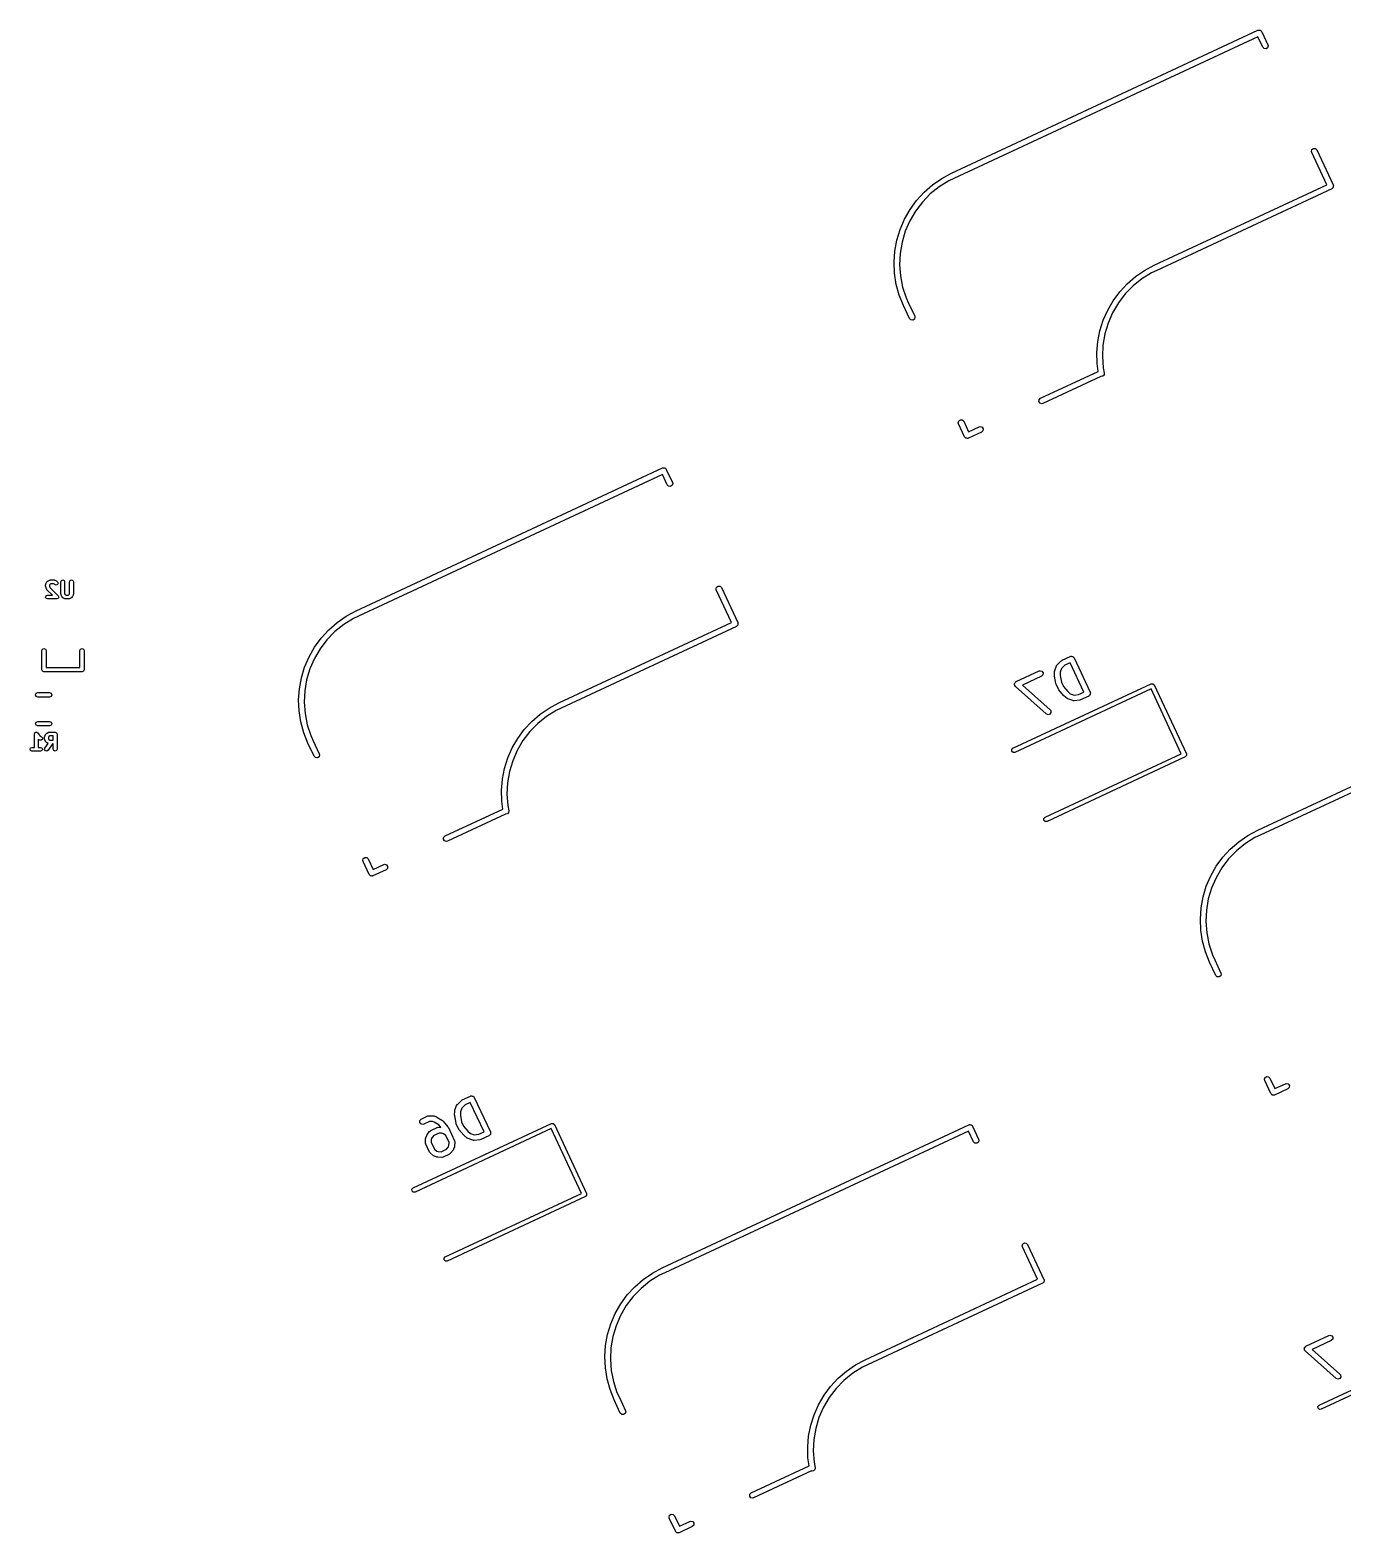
# Model space of a CAD drawing. Extents: x 22 to 260, y -160 to -44.
# Drawn here: x 152.3 to 186.81, y -103.19 to -63.68 of the extents above; entities that cross this region are included whole.
import ezdxf

# ---------------------------------------------------------------- set-up
doc = ezdxf.new("R2010")
doc.units = 0
doc.layers.add('BLACK', color=7, linetype='CONTINUOUS')

msp = doc.modelspace()

# ---------------------------------------------------------------- linework, layer by layer
at = {"layer": 'BLACK', "linetype": 'CONTINUOUS'}
for p, q in [((176.522, -67.4449), (184.579, -63.6879)), ((184.575, -63.8555), (176.586, -67.5809)), ((184.704, -64.1328), (184.575, -63.8555)), ((184.579, -63.6879), (184.589, -63.6853)), ((184.589, -63.6853), (184.592, -63.6834)), ((184.592, -63.6834), (184.595, -63.6837)), ((184.595, -63.6837), (184.605, -63.6811)), ((184.605, -63.6811), (184.623, -63.6862)), ((184.623, -63.6862), (184.643, -63.6879)), ((184.643, -63.6879), (184.648, -63.6926)), ((184.648, -63.6926), (184.654, -63.6944)), ((184.654, -63.6944), (184.665, -63.7104)), ((184.665, -63.7104), (184.679, -63.7241)), ((184.679, -63.7241), (184.84, -64.0694)), ((184.74, -64.1691), (184.704, -64.1328)), ((184.792, -64.1736), (184.74, -64.1691)), ((184.834, -64.1442), (184.792, -64.1736)), ((184.847, -64.0946), (184.834, -64.1442)), ((184.84, -64.0694), (184.847, -64.0946)), ((185.986, -66.8701), (185.999, -66.8205)), ((185.992, -66.8953), (185.986, -66.8701)), ((186.39, -67.7481), (185.992, -66.8953)), ((185.999, -66.8205), (186.041, -66.7911)), ((186.041, -66.7911), (186.092, -66.7956)), ((186.092, -66.7956), (186.128, -66.8319)), ((186.128, -66.8319), (186.558, -67.7527)), ((176.264, -67.5836), (176.522, -67.4449)), ((176.522, -67.4449), (176.522, -67.4449)), ((175.603, -68.1591), (175.802, -67.9429)), ((175.802, -67.9429), (176.023, -67.7503)), ((176.197, -67.8016), (175.965, -67.9886)), ((176.023, -67.7503), (176.264, -67.5836)), ((176.451, -67.6439), (176.197, -67.8016)), ((176.586, -67.5809), (176.451, -67.6439)), ((176.586, -67.5809), (176.586, -67.5809)), ((181.854, -69.8633), (186.39, -67.7481)), ((186.521, -67.8523), (181.917, -69.9992)), ((186.535, -67.8386), (186.521, -67.8523)), ((186.551, -67.8274), (186.535, -67.8386)), ((186.553, -67.8208), (186.551, -67.8274)), ((186.558, -67.8161), (186.553, -67.8208)), ((186.558, -67.7527), (186.56, -67.7622)), ((186.559, -67.7967), (186.558, -67.8161)), ((186.564, -67.7778), (186.559, -67.7967)), ((186.56, -67.7622), (186.562, -67.765)), ((186.562, -67.765), (186.562, -67.7683)), ((186.562, -67.7683), (186.564, -67.7778)), ((175.431, -68.3962), (175.603, -68.1591)), ((175.757, -68.2023), (175.576, -68.4395)), ((175.965, -67.9886), (175.757, -68.2023)), ((175.17, -68.9205), (175.286, -68.651)), ((175.286, -68.651), (175.431, -68.3962)), ((175.426, -68.6967), (175.307, -68.9703)), ((175.576, -68.4395), (175.426, -68.6967)), ((175.085, -69.2013), (175.17, -68.9205)), ((175.307, -68.9703), (175.222, -69.2562)), ((175.013, -69.7823), (175.033, -69.4898)), ((175.033, -69.4898), (175.085, -69.2013)), ((175.222, -69.2562), (175.172, -69.5502)), ((175.025, -70.0753), (175.013, -69.7823)), ((175.172, -69.5502), (175.158, -69.8481)), ((175.158, -69.8481), (175.18, -70.1455)), ((181.599, -69.9996), (181.854, -69.8633)), ((181.854, -69.8633), (181.854, -69.8633)), ((175.071, -70.365), (175.025, -70.0753)), ((175.18, -70.1455), (175.238, -70.4381)), ((181.143, -70.3519), (181.361, -70.1632)), ((181.53, -70.2193), (181.298, -70.4058)), ((181.361, -70.1632), (181.599, -69.9996)), ((181.782, -70.0621), (181.53, -70.2193)), ((181.917, -69.9993), (181.782, -70.0621)), ((181.917, -69.9992), (181.917, -69.9992)), ((181.917, -69.9992), (181.917, -69.9993)), ((175.149, -70.6478), (175.071, -70.365)), ((175.257, -70.9201), (175.149, -70.6478)), ((175.238, -70.4381), (175.33, -70.7215)), ((180.775, -70.7958), (180.946, -70.5637)), ((181.09, -70.6187), (180.91, -70.8551)), ((180.946, -70.5637), (181.143, -70.3519)), ((181.298, -70.4058), (181.09, -70.6187)), ((175.418, -71.2654), (175.257, -70.9201)), ((175.257, -70.9201), (175.257, -70.9201)), ((175.257, -70.9201), (175.257, -70.9201)), ((175.257, -70.9201), (175.257, -70.9201)), ((175.257, -70.9201), (175.257, -70.9201)), ((175.33, -70.7215), (175.393, -70.8567)), ((175.393, -70.8567), (175.393, -70.8567)), ((175.393, -70.8567), (175.554, -71.202)), ((180.513, -71.3095), (180.629, -71.0454)), ((180.629, -71.0454), (180.775, -70.7958)), ((180.91, -70.8551), (180.759, -71.1115)), ((175.455, -71.3017), (175.418, -71.2654)), ((175.506, -71.3061), (175.455, -71.3017)), ((175.548, -71.2767), (175.506, -71.3061)), ((175.561, -71.2271), (175.548, -71.2767)), ((175.554, -71.202), (175.561, -71.2271)), ((180.426, -71.5848), (180.513, -71.3095)), ((180.64, -71.3841), (180.555, -71.6691)), ((180.759, -71.1115), (180.64, -71.3841)), ((180.345, -72.1559), (180.37, -71.8681)), ((180.37, -71.8681), (180.426, -71.5848)), ((180.555, -71.6691), (180.504, -71.9623)), ((180.353, -72.4445), (180.345, -72.1559)), ((180.504, -71.9623), (180.49, -72.2594)), ((180.49, -72.2594), (180.511, -72.5561)), ((178.861, -73.361), (180.381, -72.652)), ((180.381, -72.652), (180.353, -72.4445)), ((180.511, -72.5561), (180.539, -72.7021)), ((180.447, -72.7866), (178.924, -73.497)), ((180.456, -72.7908), (180.447, -72.7866)), ((180.502, -72.782), (180.456, -72.7908)), ((180.533, -72.7481), (180.502, -72.782)), ((180.539, -72.7021), (180.533, -72.7481)), ((178.82, -73.4484), (178.824, -73.3973)), ((178.849, -73.4904), (178.82, -73.4484)), ((178.824, -73.3973), (178.861, -73.361)), ((178.899, -73.5037), (178.849, -73.4904)), ((178.924, -73.497), (178.899, -73.5037)), ((176.7, -74.0026), (176.713, -73.9531)), ((176.707, -74.0278), (176.7, -74.0026)), ((176.868, -74.3731), (176.707, -74.0278)), ((176.713, -73.9531), (176.755, -73.9237)), ((176.755, -73.9237), (176.806, -73.9281)), ((176.806, -73.9281), (176.843, -73.9644)), ((176.843, -73.9644), (176.972, -74.2417)), ((177.313, -74.2484), (176.967, -74.4094)), ((176.972, -74.2417), (177.249, -74.1124)), ((177.249, -74.1124), (177.274, -74.1057)), ((177.274, -74.1057), (177.324, -74.119)), ((177.349, -74.2121), (177.313, -74.2484)), ((177.324, -74.119), (177.353, -74.161)), ((177.353, -74.161), (177.349, -74.2121)), ((176.881, -74.3869), (176.868, -74.3731)), ((176.893, -74.4028), (176.881, -74.3869)), ((176.899, -74.4046), (176.893, -74.4028)), ((176.904, -74.4094), (176.899, -74.4046)), ((176.923, -74.4111), (176.904, -74.4094)), ((176.942, -74.4161), (176.923, -74.4111)), ((176.952, -74.4136), (176.942, -74.4161)), ((176.955, -74.4139), (176.952, -74.4136)), ((176.958, -74.4119), (176.955, -74.4139)), ((176.967, -74.4094), (176.958, -74.4119)), ((160.867, -78.9488), (168.924, -75.1918)), ((168.92, -75.3594), (160.931, -79.0848)), ((169.049, -75.6367), (168.92, -75.3594)), ((168.924, -75.1918), (168.934, -75.1892)), ((168.934, -75.1892), (168.937, -75.1873)), ((168.937, -75.1873), (168.94, -75.1876)), ((168.94, -75.1876), (168.95, -75.185)), ((168.95, -75.185), (168.968, -75.1901)), ((168.968, -75.1901), (168.988, -75.1918)), ((168.988, -75.1918), (168.993, -75.1966)), ((168.993, -75.1966), (168.999, -75.1983)), ((168.999, -75.1983), (169.01, -75.2143)), ((169.01, -75.2143), (169.024, -75.228)), ((169.024, -75.228), (169.185, -75.5733)), ((169.085, -75.673), (169.049, -75.6367)), ((169.137, -75.6775), (169.085, -75.673)), ((169.179, -75.6481), (169.137, -75.6775)), ((169.192, -75.5985), (169.179, -75.6481)), ((169.185, -75.5733), (169.192, -75.5985)), ((152.711, -78.2389), (152.731, -78.2008)), ((152.731, -78.2008), (152.737, -78.1954)), ((152.737, -78.1954), (152.74, -78.1878)), ((152.74, -78.1878), (152.759, -78.1687)), ((152.759, -78.1687), (152.767, -78.1656)), ((152.767, -78.1656), (152.772, -78.1594)), ((152.772, -78.1594), (152.81, -78.1403)), ((152.81, -78.1403), (152.822, -78.1395)), ((152.822, -78.1395), (152.832, -78.135)), ((152.832, -78.135), (152.928, -78.135)), ((152.928, -78.135), (152.938, -78.1395)), ((152.938, -78.1395), (152.95, -78.1403)), ((152.95, -78.1403), (152.988, -78.1594)), ((152.988, -78.1594), (152.993, -78.1656)), ((152.993, -78.1656), (153.001, -78.1687)), ((153.001, -78.1687), (153.02, -78.1878)), ((153.02, -78.1878), (153.035, -78.2231)), ((153.106, -78.185), (153.121, -78.1497)), ((153.106, -78.5089), (153.106, -78.185)), ((153.121, -78.1497), (153.156, -78.135)), ((153.156, -78.135), (153.192, -78.1497)), ((153.192, -78.1497), (153.206, -78.185)), ((153.206, -78.185), (153.206, -78.4971)), ((153.335, -78.185), (153.349, -78.1497)), ((153.335, -78.4971), (153.335, -78.185)), ((153.349, -78.1497), (153.385, -78.135)), ((153.385, -78.135), (153.42, -78.1497)), ((153.42, -78.1497), (153.435, -78.185)), ((153.435, -78.185), (153.435, -78.5089)), ((152.706, -78.2612), (152.711, -78.2505)), ((152.706, -78.2993), (152.706, -78.2612)), ((152.709, -78.3069), (152.706, -78.2993)), ((152.706, -78.585), (152.721, -78.5497)), ((152.721, -78.6204), (152.706, -78.585)), ((152.709, -78.3151), (152.709, -78.3069)), ((152.728, -78.3723), (152.709, -78.3151)), ((152.711, -78.2505), (152.711, -78.2389)), ((152.721, -78.5497), (152.756, -78.535)), ((152.735, -78.3811), (152.728, -78.3723)), ((152.74, -78.3918), (152.735, -78.3811)), ((152.883, -78.535), (152.74, -78.3918)), ((152.756, -78.535), (152.883, -78.535)), ((152.816, -78.2528), (152.806, -78.273)), ((152.806, -78.273), (152.806, -78.2912)), ((152.806, -78.2912), (152.819, -78.3295)), ((152.824, -78.2452), (152.816, -78.2528)), ((152.819, -78.3295), (153.039, -78.5497)), ((152.844, -78.235), (152.824, -78.2452)), ((152.916, -78.235), (152.844, -78.235)), ((152.936, -78.2452), (152.916, -78.235)), ((152.949, -78.2585), (152.936, -78.2452)), ((152.985, -78.2731), (152.949, -78.2585)), ((153.02, -78.2585), (152.985, -78.2731)), ((153.035, -78.2231), (153.02, -78.2585)), ((153.039, -78.5497), (153.054, -78.585)), ((153.054, -78.585), (153.039, -78.6204)), ((153.111, -78.5196), (153.106, -78.5089)), ((153.111, -78.5312), (153.111, -78.5196)), ((153.131, -78.5693), (153.111, -78.5312)), ((153.137, -78.5747), (153.131, -78.5693)), ((153.14, -78.5823), (153.137, -78.5747)), ((153.159, -78.6014), (153.14, -78.5823)), ((153.167, -78.6045), (153.159, -78.6014)), ((153.172, -78.6107), (153.167, -78.6045)), ((153.21, -78.6298), (153.172, -78.6107)), ((153.206, -78.4971), (153.216, -78.5173)), ((153.216, -78.5173), (153.224, -78.5249)), ((153.224, -78.5249), (153.244, -78.535)), ((153.244, -78.535), (153.297, -78.535)), ((153.297, -78.535), (153.317, -78.5249)), ((153.317, -78.5249), (153.325, -78.5173)), ((153.325, -78.5173), (153.335, -78.4971)), ((153.369, -78.6107), (153.331, -78.6298)), ((153.374, -78.6045), (153.369, -78.6107)), ((153.382, -78.6014), (153.374, -78.6045)), ((153.401, -78.5823), (153.382, -78.6014)), ((153.404, -78.5747), (153.401, -78.5823)), ((153.41, -78.5693), (153.404, -78.5747)), ((153.429, -78.5312), (153.41, -78.5693)), ((153.43, -78.5196), (153.429, -78.5312)), ((153.435, -78.5089), (153.43, -78.5196)), ((170.331, -78.374), (170.344, -78.3245)), ((170.337, -78.3992), (170.331, -78.374)), ((170.735, -79.252), (170.337, -78.3992)), ((170.344, -78.3245), (170.386, -78.295)), ((170.386, -78.295), (170.437, -78.2995)), ((170.437, -78.2995), (170.473, -78.3358)), ((170.473, -78.3358), (170.903, -79.2566)), ((152.756, -78.635), (152.721, -78.6204)), ((153.004, -78.635), (152.756, -78.635)), ((153.039, -78.6204), (153.004, -78.635)), ((153.222, -78.6306), (153.21, -78.6298)), ((153.232, -78.635), (153.222, -78.6306)), ((153.309, -78.635), (153.232, -78.635)), ((153.319, -78.6306), (153.309, -78.635)), ((153.331, -78.6298), (153.319, -78.6306)), ((160.609, -79.0874), (160.867, -78.9488)), ((160.867, -78.9488), (160.867, -78.9488)), ((160.867, -78.9488), (160.867, -78.9488)), ((160.867, -78.9488), (160.867, -78.9488)), ((160.147, -79.4468), (160.368, -79.2541)), ((160.542, -79.3054), (160.31, -79.4925)), ((160.368, -79.2541), (160.609, -79.0874)), ((160.796, -79.1477), (160.542, -79.3054)), ((160.93, -79.0849), (160.796, -79.1477)), ((160.931, -79.0848), (160.93, -79.0849)), ((166.199, -81.3672), (170.735, -79.252)), ((170.866, -79.3563), (166.262, -81.5032)), ((170.88, -79.3425), (170.866, -79.3563)), ((170.896, -79.3313), (170.88, -79.3425)), ((170.898, -79.3248), (170.896, -79.3313)), ((170.903, -79.32), (170.898, -79.3248)), ((170.903, -79.2566), (170.905, -79.2661)), ((170.904, -79.3006), (170.903, -79.32)), ((170.909, -79.2817), (170.904, -79.3006)), ((170.905, -79.2661), (170.907, -79.2689)), ((170.907, -79.2689), (170.907, -79.2722)), ((170.907, -79.2722), (170.909, -79.2817)), ((159.776, -79.9), (159.948, -79.663)), ((160.102, -79.7062), (159.921, -79.9434)), ((159.948, -79.663), (160.147, -79.4468)), ((160.31, -79.4925), (160.102, -79.7062)), ((152.602, -79.994), (152.62, -79.9516)), ((152.602, -80.494), (152.602, -79.994)), ((152.62, -79.9516), (152.662, -79.934)), ((152.662, -79.934), (152.704, -79.9516)), ((152.704, -79.9516), (152.722, -79.994)), ((152.722, -79.994), (152.722, -80.434)), ((153.602, -79.994), (153.62, -79.9516)), ((153.602, -80.434), (153.602, -79.994)), ((153.62, -79.9516), (153.662, -79.934)), ((153.662, -79.934), (153.704, -79.9516)), ((153.704, -79.9516), (153.722, -79.994)), ((153.722, -79.994), (153.722, -80.494)), ((159.515, -80.4244), (159.631, -80.1549)), ((159.631, -80.1549), (159.776, -79.9)), ((159.921, -79.9434), (159.771, -80.2006)), ((179.429, -80.2453), (179.645, -80.1447)), ((179.645, -80.1447), (179.655, -80.1421)), ((179.655, -80.1421), (179.657, -80.1402)), ((179.657, -80.1402), (179.661, -80.1405)), ((179.661, -80.1405), (179.67, -80.1379)), ((179.67, -80.1379), (179.689, -80.143)), ((179.689, -80.143), (179.709, -80.1447)), ((179.709, -80.1447), (179.713, -80.1494)), ((179.713, -80.1494), (179.72, -80.1512)), ((179.72, -80.1512), (179.731, -80.1672)), ((179.731, -80.1672), (179.745, -80.1809)), ((179.745, -80.1809), (180.167, -81.0872)), ((152.62, -80.5364), (152.602, -80.494)), ((152.662, -80.554), (152.62, -80.5364)), ((153.662, -80.554), (152.662, -80.554)), ((152.722, -80.434), (153.602, -80.434)), ((153.704, -80.5364), (153.662, -80.554)), ((153.722, -80.494), (153.704, -80.5364)), ((159.43, -80.7052), (159.515, -80.4244)), ((159.652, -80.4742), (159.567, -80.7601)), ((159.771, -80.2006), (159.652, -80.4742)), ((178.221, -80.8088), (178.825, -80.527)), ((178.825, -80.527), (178.85, -80.5203)), ((178.85, -80.5203), (178.9, -80.5336)), ((178.9, -80.5336), (178.929, -80.5756)), ((178.929, -80.5756), (178.925, -80.6267)), ((179.228, -80.6477), (179.231, -80.5413)), ((179.231, -80.5413), (179.235, -80.5193)), ((179.235, -80.5177), (179.281, -80.3911)), ((179.235, -80.5193), (179.235, -80.5177)), ((179.281, -80.3911), (179.294, -80.3686)), ((179.294, -80.3686), (179.298, -80.3663)), ((179.298, -80.3663), (179.3, -80.3623)), ((179.3, -80.3623), (179.409, -80.2588)), ((179.38, -80.5576), (179.378, -80.6436)), ((179.416, -80.4591), (179.38, -80.5576)), ((179.409, -80.2588), (179.428, -80.2464)), ((179.504, -80.3761), (179.416, -80.4591)), ((179.428, -80.2464), (179.429, -80.2453)), ((179.641, -80.3123), (179.504, -80.3761)), ((180, -81.0827), (179.641, -80.3123)), ((159.378, -80.9937), (159.43, -80.7052)), ((159.567, -80.7601), (159.517, -81.0541)), ((178.137, -82.5608), (181.771, -80.8661)), ((178.179, -80.8614), (178.184, -80.8539)), ((178.182, -80.8787), (178.179, -80.8614)), ((178.18, -80.8962), (178.182, -80.8787)), ((178.185, -80.9034), (178.18, -80.8962)), ((178.184, -80.8539), (178.185, -80.845)), ((178.185, -80.845), (178.197, -80.8327)), ((178.187, -80.9122), (178.185, -80.9034)), ((178.203, -80.9327), (178.187, -80.9122)), ((178.197, -80.8327), (178.206, -80.8178)), ((179.014, -81.6578), (178.203, -80.9327)), ((178.206, -80.8178), (178.215, -80.815)), ((178.215, -80.815), (178.221, -80.8088)), ((178.889, -80.663), (178.387, -80.8966)), ((178.387, -80.8966), (179.114, -81.546)), ((178.925, -80.6267), (178.889, -80.663)), ((179.229, -80.6511), (179.228, -80.6477)), ((179.229, -80.6641), (179.229, -80.6511)), ((179.266, -80.8568), (179.229, -80.6641)), ((179.268, -80.8598), (179.266, -80.8568)), ((179.272, -80.8742), (179.268, -80.8598)), ((179.332, -81.0037), (179.272, -80.8742)), ((179.378, -80.6436), (179.412, -80.8192)), ((179.412, -80.8192), (179.464, -80.932)), ((179.464, -80.932), (179.577, -81.0709)), ((181.771, -80.8661), (181.817, -80.8641)), ((181.817, -80.8641), (181.851, -80.8952)), ((181.851, -80.8952), (181.851, -80.8952)), ((181.851, -80.8952), (182.696, -82.7078)), ((184.573, -84.7101), (192.63, -80.953)), ((152.442, -81.154), (152.46, -81.1116)), ((152.46, -81.1964), (152.442, -81.154)), ((152.46, -81.1116), (152.502, -81.094)), ((152.502, -81.214), (152.46, -81.1964)), ((152.502, -81.094), (152.81, -81.094)), ((152.81, -81.214), (152.502, -81.214)), ((152.81, -81.094), (152.852, -81.1116)), ((152.852, -81.1964), (152.81, -81.214)), ((152.852, -81.1116), (152.87, -81.154)), ((152.87, -81.154), (152.852, -81.1964)), ((159.358, -81.2862), (159.378, -80.9937)), ((159.37, -81.5792), (159.358, -81.2862)), ((159.517, -81.0541), (159.503, -81.352)), ((159.503, -81.352), (159.525, -81.6494)), ((165.944, -81.5035), (166.199, -81.3672)), ((166.199, -81.3672), (166.199, -81.3672)), ((181.767, -81.0003), (178.188, -82.6696)), ((179.335, -81.0062), (179.332, -81.0037)), ((179.342, -81.0193), (179.335, -81.0062)), ((179.466, -81.1718), (179.342, -81.0193)), ((179.469, -81.1736), (179.466, -81.1718)), ((179.477, -81.1833), (179.469, -81.1736)), ((179.561, -81.2495), (179.477, -81.1833)), ((179.562, -81.25), (179.561, -81.2495)), ((179.582, -81.2612), (179.562, -81.25)), ((179.577, -81.0709), (179.645, -81.1244)), ((179.708, -81.3073), (179.582, -81.2612)), ((179.645, -81.1244), (179.743, -81.1602)), ((179.713, -81.3073), (179.708, -81.3073)), ((179.717, -81.3097), (179.713, -81.3073)), ((179.743, -81.3113), (179.717, -81.3097)), ((179.743, -81.1602), (179.863, -81.1464)), ((179.892, -81.2941), (179.743, -81.3113)), ((179.863, -81.1464), (180, -81.0827)), ((179.894, -81.2933), (179.892, -81.2941)), ((179.915, -81.2875), (179.894, -81.2933)), ((180.131, -81.1869), (179.915, -81.2875)), ((180.145, -81.1731), (180.131, -81.1869)), ((180.161, -81.162), (180.145, -81.1731)), ((180.163, -81.1554), (180.161, -81.162)), ((180.167, -81.1506), (180.163, -81.1554)), ((180.167, -81.0872), (180.17, -81.0968)), ((180.169, -81.1312), (180.167, -81.1506)), ((180.174, -81.1124), (180.169, -81.1312)), ((180.17, -81.0968), (180.172, -81.0995)), ((180.172, -81.0995), (180.172, -81.1028)), ((180.172, -81.1028), (180.174, -81.1124)), ((182.562, -82.7041), (181.767, -81.0003)), ((192.626, -81.1207), (184.637, -84.846)), ((159.416, -81.8689), (159.37, -81.5792)), ((159.525, -81.6494), (159.583, -81.942)), ((165.488, -81.8558), (165.706, -81.6671)), ((165.875, -81.7232), (165.643, -81.9097)), ((165.706, -81.6671), (165.944, -81.5035)), ((166.127, -81.566), (165.875, -81.7232)), ((166.262, -81.5032), (166.127, -81.566)), ((166.262, -81.5032), (166.262, -81.5032)), ((166.262, -81.5032), (166.262, -81.5032)), ((179.061, -81.6769), (179.014, -81.6578)), ((179.11, -81.6609), (179.061, -81.6769)), ((179.137, -81.6173), (179.11, -81.6609)), ((179.114, -81.546), (179.13, -81.5665)), ((179.13, -81.5665), (179.137, -81.6173)), ((152.411, -82.1752), (152.419, -82.1631)), ((152.419, -82.1631), (152.425, -82.1497)), ((152.425, -82.1497), (152.429, -82.1477)), ((152.429, -82.1477), (152.432, -82.1434)), ((152.432, -82.1434), (152.447, -82.1406)), ((152.442, -81.914), (152.46, -81.8716)), ((152.46, -81.9564), (152.442, -81.914)), ((152.447, -82.1406), (152.46, -82.135)), ((152.46, -81.8716), (152.502, -81.854)), ((152.502, -81.974), (152.46, -81.9564)), ((152.46, -82.135), (152.465, -82.137)), ((152.465, -82.137), (152.47, -82.136)), ((152.47, -82.136), (152.482, -82.1441)), ((152.482, -82.1441), (152.495, -82.1497)), ((152.495, -82.1497), (152.497, -82.1544)), ((152.497, -82.1544), (152.502, -82.1573)), ((152.502, -81.854), (152.81, -81.854)), ((152.81, -81.974), (152.502, -81.974)), ((152.502, -82.1573), (152.537, -82.2103)), ((152.729, -82.1687), (152.737, -82.1656)), ((152.737, -82.1656), (152.742, -82.1594)), ((152.742, -82.1594), (152.78, -82.1403)), ((152.78, -82.1403), (152.792, -82.1395)), ((152.792, -82.1395), (152.803, -82.135)), ((152.803, -82.135), (152.955, -82.135)), ((152.81, -81.854), (152.852, -81.8716)), ((152.852, -81.9564), (152.81, -81.974)), ((152.852, -81.8716), (152.87, -81.914)), ((152.87, -81.914), (152.852, -81.9564)), ((152.955, -82.135), (152.991, -82.1497)), ((152.991, -82.1497), (153.005, -82.185)), ((159.494, -82.1517), (159.416, -81.8689)), ((159.602, -82.424), (159.494, -82.1517)), ((159.583, -81.942), (159.675, -82.2255)), ((165.12, -82.2997), (165.291, -82.0676)), ((165.435, -82.1226), (165.255, -82.359)), ((165.291, -82.0676), (165.488, -81.8558)), ((165.643, -81.9097), (165.435, -82.1226)), ((152.296, -82.585), (152.31, -82.5497)), ((152.31, -82.5497), (152.346, -82.535)), ((152.346, -82.535), (152.41, -82.535)), ((152.41, -82.185), (152.412, -82.1803)), ((152.41, -82.535), (152.41, -82.185)), ((152.412, -82.1803), (152.411, -82.1752)), ((152.514, -82.325), (152.51, -82.3206)), ((152.51, -82.3206), (152.51, -82.535)), ((152.51, -82.535), (152.574, -82.535)), ((152.552, -82.3441), (152.514, -82.325)), ((152.537, -82.2103), (152.566, -82.2392)), ((152.59, -82.3468), (152.552, -82.3441)), ((152.566, -82.2392), (152.597, -82.2546)), ((152.574, -82.535), (152.61, -82.5497)), ((152.619, -82.3217), (152.59, -82.3468)), ((152.597, -82.2546), (152.622, -82.2835)), ((152.61, -82.5497), (152.624, -82.585)), ((152.622, -82.2835), (152.619, -82.3217)), ((152.677, -82.2612), (152.681, -82.2505)), ((152.677, -82.3184), (152.677, -82.2612)), ((152.681, -82.3291), (152.677, -82.3184)), ((152.677, -82.5937), (152.686, -82.5564)), ((152.681, -82.2505), (152.682, -82.2389)), ((152.682, -82.3407), (152.681, -82.3291)), ((152.682, -82.2389), (152.701, -82.2008)), ((152.701, -82.3788), (152.682, -82.3407)), ((152.686, -82.5564), (152.771, -82.4345)), ((152.701, -82.2008), (152.707, -82.1954)), ((152.707, -82.3842), (152.701, -82.3788)), ((152.707, -82.1954), (152.71, -82.1878)), ((152.71, -82.3918), (152.707, -82.3842)), ((152.71, -82.1878), (152.729, -82.1687)), ((152.729, -82.4109), (152.71, -82.3918)), ((152.737, -82.414), (152.729, -82.4109)), ((152.742, -82.4202), (152.737, -82.414)), ((152.771, -82.4345), (152.742, -82.4202)), ((152.886, -82.4446), (152.768, -82.6137)), ((152.787, -82.2528), (152.777, -82.273)), ((152.777, -82.273), (152.777, -82.3066)), ((152.777, -82.3066), (152.787, -82.3269)), ((152.794, -82.2452), (152.787, -82.2528)), ((152.787, -82.3269), (152.794, -82.3344)), ((152.815, -82.235), (152.794, -82.2452)), ((152.794, -82.3344), (152.815, -82.3446)), ((152.905, -82.235), (152.815, -82.235)), ((152.815, -82.3446), (152.905, -82.3446)), ((152.905, -82.4446), (152.886, -82.4446)), ((152.905, -82.3446), (152.905, -82.235)), ((152.905, -82.585), (152.905, -82.4446)), ((153.005, -82.185), (153.005, -82.585)), ((159.763, -82.7693), (159.602, -82.424)), ((159.602, -82.424), (159.602, -82.424)), ((159.675, -82.2255), (159.738, -82.3606)), ((159.738, -82.3606), (159.738, -82.3606)), ((159.738, -82.3606), (159.899, -82.7059)), ((164.858, -82.8134), (164.974, -82.5493)), ((164.974, -82.5493), (165.12, -82.2997)), ((165.255, -82.359), (165.104, -82.6154)), ((178.106, -82.5947), (178.137, -82.5608)), ((152.31, -82.6204), (152.296, -82.585)), ((152.346, -82.635), (152.31, -82.6204)), ((152.46, -82.635), (152.346, -82.635)), ((152.574, -82.635), (152.46, -82.635)), ((152.61, -82.6204), (152.574, -82.635)), ((152.624, -82.585), (152.61, -82.6204)), ((152.698, -82.626), (152.677, -82.5937)), ((152.735, -82.6343), (152.698, -82.626)), ((152.768, -82.6137), (152.735, -82.6343)), ((152.92, -82.6204), (152.905, -82.585)), ((152.955, -82.635), (152.92, -82.6204)), ((152.991, -82.6204), (152.955, -82.635)), ((153.005, -82.585), (152.991, -82.6204)), ((159.8, -82.8056), (159.763, -82.7693)), ((159.851, -82.81), (159.8, -82.8056)), ((159.893, -82.7806), (159.851, -82.81)), ((159.906, -82.7311), (159.893, -82.7806)), ((159.899, -82.7059), (159.906, -82.7311)), ((164.771, -83.0888), (164.858, -82.8134)), ((164.985, -82.888), (164.9, -83.173)), ((165.104, -82.6154), (164.985, -82.888)), ((178.108, -82.6406), (178.106, -82.5947)), ((178.142, -82.6716), (178.108, -82.6406)), ((178.188, -82.6696), (178.142, -82.6716)), ((178.982, -84.3735), (182.562, -82.7041)), ((182.667, -82.7875), (179.033, -84.4822)), ((182.698, -82.7537), (182.667, -82.7875)), ((182.667, -82.7875), (182.667, -82.7875)), ((182.696, -82.7078), (182.698, -82.7537)), ((164.715, -83.372), (164.771, -83.0888)), ((164.9, -83.173), (164.849, -83.4662)), ((164.69, -83.6598), (164.715, -83.372)), ((164.698, -83.9484), (164.69, -83.6598)), ((164.849, -83.4662), (164.835, -83.7633)), ((164.726, -84.156), (164.698, -83.9484)), ((164.835, -83.7633), (164.856, -84.06)), ((164.856, -84.06), (164.884, -84.206)), ((163.206, -84.8649), (164.726, -84.156)), ((164.792, -84.2906), (163.269, -85.0009)), ((164.801, -84.2947), (164.792, -84.2906)), ((164.847, -84.2859), (164.801, -84.2947)), ((164.878, -84.252), (164.847, -84.2859)), ((164.884, -84.206), (164.878, -84.252)), ((164.884, -84.206), (164.884, -84.206)), ((178.951, -84.4073), (178.982, -84.3735)), ((178.953, -84.4532), (178.951, -84.4073)), ((178.987, -84.4842), (178.953, -84.4532)), ((179.033, -84.4822), (178.987, -84.4842)), ((163.165, -84.9523), (163.169, -84.9012)), ((163.169, -84.9012), (163.206, -84.8649)), ((184.074, -85.0155), (184.315, -84.8488)), ((184.501, -84.9091), (184.248, -85.0668)), ((184.315, -84.8488), (184.573, -84.7102)), ((184.637, -84.8461), (184.501, -84.9091)), ((184.573, -84.7102), (184.573, -84.7101)), ((184.637, -84.846), (184.637, -84.846)), ((184.637, -84.846), (184.637, -84.8461)), ((163.194, -84.9943), (163.165, -84.9523)), ((163.244, -85.0076), (163.194, -84.9943)), ((163.269, -85.0009), (163.244, -85.0076)), ((183.654, -85.4243), (183.852, -85.2081)), ((184.016, -85.2538), (183.808, -85.4675)), ((183.852, -85.2081), (184.074, -85.0155)), ((184.248, -85.0668), (184.016, -85.2538)), ((161.045, -85.5066), (161.058, -85.457)), ((161.052, -85.5317), (161.045, -85.5066)), ((161.213, -85.877), (161.052, -85.5317)), ((161.058, -85.457), (161.1, -85.4276)), ((161.1, -85.4276), (161.151, -85.432)), ((161.151, -85.432), (161.188, -85.4683)), ((161.188, -85.4683), (161.317, -85.7457)), ((161.317, -85.7457), (161.594, -85.6163)), ((161.594, -85.6163), (161.619, -85.6096)), ((161.619, -85.6096), (161.669, -85.6229)), ((161.694, -85.716), (161.658, -85.7523)), ((161.669, -85.6229), (161.698, -85.6649)), ((161.698, -85.6649), (161.694, -85.716)), ((183.337, -85.9162), (183.482, -85.6613)), ((183.627, -85.7047), (183.476, -85.9619)), ((183.482, -85.6613), (183.654, -85.4243)), ((183.808, -85.4675), (183.627, -85.7047)), ((161.226, -85.8908), (161.213, -85.877)), ((161.238, -85.9068), (161.226, -85.8908)), ((161.244, -85.9085), (161.238, -85.9068)), ((161.249, -85.9133), (161.244, -85.9085)), ((161.268, -85.915), (161.249, -85.9133)), ((161.287, -85.92), (161.268, -85.915)), ((161.297, -85.9175), (161.287, -85.92)), ((161.3, -85.9178), (161.297, -85.9175)), ((161.303, -85.9159), (161.3, -85.9178)), ((161.312, -85.9133), (161.303, -85.9159)), ((161.658, -85.7523), (161.312, -85.9133)), ((183.221, -86.1857), (183.337, -85.9162)), ((183.476, -85.9619), (183.358, -86.2355)), ((183.084, -86.7549), (183.136, -86.4665)), ((183.136, -86.4665), (183.221, -86.1857)), ((183.358, -86.2355), (183.273, -86.5213)), ((183.064, -87.0475), (183.084, -86.7549)), ((183.223, -86.8154), (183.209, -87.1132)), ((183.273, -86.5213), (183.223, -86.8154)), ((183.076, -87.3405), (183.064, -87.0475)), ((183.209, -87.1132), (183.231, -87.4106)), ((183.122, -87.6302), (183.076, -87.3405)), ((183.199, -87.9129), (183.122, -87.6302)), ((183.231, -87.4106), (183.289, -87.7032)), ((183.308, -88.1852), (183.199, -87.9129)), ((183.289, -87.7032), (183.381, -87.9867)), ((183.381, -87.9867), (183.444, -88.1218)), ((183.469, -88.5305), (183.308, -88.1852)), ((183.308, -88.1852), (183.308, -88.1852)), ((183.444, -88.1218), (183.444, -88.1218)), ((183.444, -88.1218), (183.605, -88.4671)), ((183.605, -88.4671), (183.612, -88.4923)), ((183.506, -88.5668), (183.469, -88.5305)), ((183.557, -88.5713), (183.506, -88.5668)), ((183.599, -88.5419), (183.557, -88.5713)), ((183.612, -88.4923), (183.599, -88.5419)), ((184.751, -91.2678), (184.764, -91.2183)), ((184.764, -91.2183), (184.806, -91.1888)), ((184.806, -91.1888), (184.857, -91.1933)), ((184.857, -91.1933), (184.893, -91.2296)), ((184.893, -91.2296), (185.023, -91.5069)), ((184.757, -91.293), (184.751, -91.2678)), ((184.919, -91.6383), (184.757, -91.293)), ((184.932, -91.652), (184.919, -91.6383)), ((185.363, -91.5135), (185.018, -91.6745)), ((185.023, -91.5069), (185.3, -91.3776)), ((185.3, -91.3776), (185.325, -91.3708)), ((185.325, -91.3708), (185.375, -91.3841)), ((185.4, -91.4773), (185.363, -91.5135)), ((185.375, -91.3841), (185.404, -91.4261)), ((185.404, -91.4261), (185.4, -91.4773)), ((163.466, -92.0749), (163.512, -91.9483)), ((163.512, -91.9483), (163.525, -91.9257)), ((163.525, -91.9257), (163.529, -91.9235)), ((163.529, -91.9235), (163.531, -91.9195)), ((163.531, -91.9195), (163.64, -91.816)), ((163.647, -92.0162), (163.611, -92.1147)), ((163.64, -91.816), (163.659, -91.8036)), ((163.735, -91.9332), (163.647, -92.0162)), ((163.659, -91.8036), (163.66, -91.8024)), ((163.66, -91.8024), (163.876, -91.7018)), ((163.871, -91.8695), (163.735, -91.9332)), ((164.231, -92.6398), (163.871, -91.8695)), ((163.876, -91.7018), (163.885, -91.6993)), ((163.885, -91.6993), (163.888, -91.6973)), ((163.888, -91.6973), (163.892, -91.6976)), ((163.892, -91.6976), (163.901, -91.6951)), ((163.901, -91.6951), (163.92, -91.7001)), ((163.92, -91.7001), (163.939, -91.7018)), ((163.939, -91.7018), (163.944, -91.7066)), ((163.944, -91.7066), (163.951, -91.7084)), ((163.951, -91.7084), (163.962, -91.7243)), ((163.962, -91.7243), (163.976, -91.7381)), ((163.976, -91.7381), (164.398, -92.6444)), ((184.943, -91.668), (184.932, -91.652)), ((184.95, -91.6698), (184.943, -91.668)), ((184.955, -91.6745), (184.95, -91.6698)), ((184.974, -91.6762), (184.955, -91.6745)), ((184.993, -91.6813), (184.974, -91.6762)), ((185.003, -91.6787), (184.993, -91.6813)), ((185.006, -91.679), (185.003, -91.6787)), ((185.009, -91.6771), (185.006, -91.679)), ((185.018, -91.6745), (185.009, -91.6771)), ((162.368, -94.118), (166.002, -92.4233)), ((162.54, -92.3929), (162.545, -92.3418)), ((162.57, -92.435), (162.54, -92.3929)), ((162.545, -92.3418), (162.581, -92.3056)), ((162.619, -92.4482), (162.57, -92.435)), ((162.581, -92.3056), (162.754, -92.2251)), ((162.801, -92.3685), (162.645, -92.4415)), ((162.754, -92.2251), (162.779, -92.2183)), ((162.779, -92.2183), (162.783, -92.2195)), ((162.783, -92.2195), (162.788, -92.2181)), ((162.788, -92.2181), (162.894, -92.221)), ((162.878, -92.3706), (162.801, -92.3685)), ((162.923, -92.3869), (162.878, -92.3706)), ((162.894, -92.221), (162.916, -92.2255)), ((162.916, -92.2255), (162.918, -92.2255)), ((162.918, -92.2255), (162.981, -92.2485)), ((163.052, -92.4655), (162.923, -92.3869)), ((162.981, -92.2485), (162.991, -92.2542)), ((162.991, -92.2542), (162.994, -92.2549)), ((162.994, -92.2549), (163.141, -92.3441)), ((163.141, -92.3441), (163.16, -92.3607)), ((163.16, -92.3607), (163.16, -92.361)), ((163.16, -92.361), (163.284, -92.5135)), ((163.459, -92.2049), (163.461, -92.0985)), ((163.46, -92.2083), (163.459, -92.2049)), ((163.46, -92.2212), (163.46, -92.2083)), ((163.497, -92.414), (163.46, -92.2212)), ((163.461, -92.0985), (163.466, -92.0765)), ((163.466, -92.0765), (163.466, -92.0749)), ((163.499, -92.4169), (163.497, -92.414)), ((163.503, -92.4314), (163.499, -92.4169)), ((163.563, -92.5609), (163.503, -92.4314)), ((163.611, -92.1147), (163.609, -92.2008)), ((163.609, -92.2008), (163.643, -92.3764)), ((163.643, -92.3764), (163.695, -92.4891)), ((166.002, -92.4233), (166.048, -92.4213)), ((166.048, -92.4213), (166.082, -92.4523)), ((165.998, -92.5574), (162.418, -94.2268)), ((162.645, -92.4415), (162.619, -92.4482)), ((162.693, -92.9296), (162.696, -92.8232)), ((162.696, -92.8232), (162.701, -92.8012)), ((162.701, -92.7996), (162.724, -92.7363)), ((162.701, -92.8012), (162.701, -92.7996)), ((162.724, -92.7363), (162.735, -92.7169)), ((162.735, -92.7153), (162.801, -92.6319)), ((162.735, -92.7169), (162.735, -92.7153)), ((162.801, -92.6319), (162.821, -92.6146)), ((162.821, -92.6146), (162.825, -92.6137)), ((162.825, -92.6137), (162.829, -92.6106)), ((162.829, -92.6106), (163.001, -92.5301)), ((162.86, -92.799), (162.846, -92.8394)), ((162.908, -92.739), (162.86, -92.799)), ((163.048, -92.6735), (162.908, -92.739)), ((163.001, -92.5301), (163.026, -92.5233)), ((163.026, -92.5233), (163.031, -92.5245)), ((163.031, -92.5245), (163.035, -92.5231)), ((163.035, -92.5231), (163.1, -92.5248)), ((163.125, -92.6756), (163.048, -92.6735)), ((163.1, -92.5248), (163.052, -92.4655)), ((163.165, -92.6903), (163.125, -92.6756)), ((163.225, -92.7379), (163.165, -92.6903)), ((163.311, -92.9216), (163.225, -92.7379)), ((163.284, -92.5135), (163.291, -92.5266)), ((163.291, -92.5266), (163.294, -92.529)), ((163.294, -92.529), (163.455, -92.8743)), ((163.566, -92.5633), (163.563, -92.5609)), ((163.573, -92.5764), (163.566, -92.5633)), ((163.697, -92.7289), (163.573, -92.5764)), ((163.695, -92.4891), (163.808, -92.6281)), ((163.7, -92.7307), (163.697, -92.7289)), ((163.708, -92.7404), (163.7, -92.7307)), ((163.792, -92.8066), (163.708, -92.7404)), ((163.793, -92.8071), (163.792, -92.8066)), ((163.813, -92.8184), (163.793, -92.8071)), ((163.808, -92.6281), (163.875, -92.6816)), ((163.939, -92.8644), (163.813, -92.8184)), ((163.875, -92.6816), (163.974, -92.7174)), ((163.974, -92.7174), (164.094, -92.7036)), ((164.094, -92.7036), (164.231, -92.6398)), ((164.362, -92.7441), (164.146, -92.8447)), ((164.376, -92.7303), (164.362, -92.7441)), ((164.392, -92.7191), (164.376, -92.7303)), ((164.393, -92.7126), (164.392, -92.7191)), ((164.398, -92.7078), (164.393, -92.7126)), ((164.398, -92.6444), (164.401, -92.654)), ((164.4, -92.6884), (164.398, -92.7078)), ((164.405, -92.6696), (164.4, -92.6884)), ((164.401, -92.654), (164.403, -92.6567)), ((164.403, -92.6567), (164.402, -92.66)), ((164.402, -92.66), (164.405, -92.6696)), ((166.793, -94.2613), (165.998, -92.5574)), ((166.082, -92.4523), (166.082, -92.4523)), ((166.082, -92.4523), (166.927, -94.2649)), ((168.918, -96.214), (176.975, -92.4569)), ((176.971, -92.6246), (168.982, -96.35)), ((177.1, -92.9019), (176.971, -92.6246)), ((176.975, -92.4569), (176.985, -92.4544)), ((176.985, -92.4544), (176.988, -92.4525)), ((176.988, -92.4525), (176.991, -92.4527)), ((176.991, -92.4527), (177, -92.4502)), ((177, -92.4502), (177.019, -92.4552)), ((177.019, -92.4552), (177.039, -92.4569)), ((177.039, -92.4569), (177.043, -92.4617)), ((177.043, -92.4617), (177.05, -92.4635)), ((177.05, -92.4635), (177.061, -92.4794)), ((177.061, -92.4794), (177.075, -92.4932)), ((177.075, -92.4932), (177.236, -92.8385)), ((162.695, -92.9339), (162.693, -92.9296)), ((162.693, -92.9382), (162.695, -92.9339)), ((162.7, -92.9634), (162.693, -92.9382)), ((162.801, -93.1792), (162.7, -92.9634)), ((162.804, -93.1823), (162.801, -93.1792)), ((162.805, -93.1867), (162.804, -93.1823)), ((162.822, -93.2062), (162.805, -93.1867)), ((162.905, -93.2724), (162.822, -93.2062)), ((162.846, -92.8394), (162.844, -92.916)), ((162.844, -92.916), (162.929, -93.0997)), ((162.929, -93.0997), (162.989, -93.1473)), ((162.989, -93.1473), (163.03, -93.162)), ((163.03, -93.162), (163.106, -93.1641)), ((163.106, -93.1641), (163.247, -93.0986)), ((163.326, -93.2271), (163.154, -93.3076)), ((163.247, -93.0986), (163.294, -93.0386)), ((163.294, -93.0386), (163.309, -92.9982)), ((163.309, -92.9982), (163.311, -92.9216)), ((163.329, -93.2239), (163.326, -93.2271)), ((163.334, -93.223), (163.329, -93.2239)), ((163.353, -93.2057), (163.334, -93.223)), ((163.419, -93.1223), (163.353, -93.2057)), ((163.42, -93.1208), (163.419, -93.1223)), ((163.431, -93.1013), (163.42, -93.1208)), ((163.454, -93.0381), (163.431, -93.1013)), ((163.459, -93.0145), (163.454, -93.0364)), ((163.454, -93.0364), (163.454, -93.0381)), ((163.455, -92.8743), (163.461, -92.8994)), ((163.462, -92.908), (163.459, -93.0145)), ((163.461, -92.8994), (163.46, -92.9038)), ((163.46, -92.9038), (163.462, -92.908)), ((163.944, -92.8644), (163.939, -92.8644)), ((163.947, -92.8669), (163.944, -92.8644)), ((163.973, -92.8684), (163.947, -92.8669)), ((164.123, -92.8512), (163.973, -92.8684)), ((164.124, -92.8505), (164.123, -92.8512)), ((164.146, -92.8447), (164.124, -92.8505)), ((177.136, -92.9382), (177.1, -92.9019)), ((177.187, -92.9427), (177.136, -92.9382)), ((177.229, -92.9132), (177.187, -92.9427)), ((177.243, -92.8637), (177.229, -92.9132)), ((177.236, -92.8385), (177.243, -92.8637)), ((162.907, -93.2729), (162.905, -93.2724)), ((162.926, -93.2841), (162.907, -93.2729)), ((162.99, -93.3072), (162.926, -93.2841)), ((162.991, -93.3072), (162.99, -93.3072)), ((163.013, -93.3117), (162.991, -93.3072)), ((163.12, -93.3146), (163.013, -93.3117)), ((163.124, -93.3131), (163.12, -93.3146)), ((163.128, -93.3143), (163.124, -93.3131)), ((163.154, -93.3076), (163.128, -93.3143)), ((162.337, -94.1519), (162.368, -94.118)), ((162.339, -94.1977), (162.337, -94.1519)), ((162.372, -94.2288), (162.339, -94.1977)), ((162.418, -94.2268), (162.372, -94.2288)), ((163.213, -95.9306), (166.793, -94.2613)), ((166.898, -94.3447), (163.264, -96.0394)), ((166.929, -94.3108), (166.898, -94.3447)), ((166.898, -94.3447), (166.898, -94.3447)), ((166.927, -94.2649), (166.929, -94.3108)), ((178.381, -95.6392), (178.395, -95.5896)), ((178.395, -95.5896), (178.437, -95.5602)), ((178.437, -95.5602), (178.488, -95.5647)), ((178.488, -95.5647), (178.524, -95.6009)), ((163.182, -95.9645), (163.213, -95.9306)), ((163.184, -96.0104), (163.182, -95.9645)), ((178.388, -95.6643), (178.381, -95.6392)), ((178.786, -96.5172), (178.388, -95.6643)), ((178.524, -95.6009), (178.953, -96.5217)), ((163.218, -96.0414), (163.184, -96.0104)), ((163.264, -96.0394), (163.218, -96.0414)), ((168.419, -96.5194), (168.66, -96.3527)), ((168.66, -96.3527), (168.918, -96.214)), ((168.982, -96.35), (168.846, -96.413)), ((168.918, -96.214), (168.918, -96.214)), ((168.982, -96.35), (168.982, -96.35)), ((168.982, -96.35), (168.982, -96.35)), ((167.999, -96.9282), (168.197, -96.712)), ((168.361, -96.7577), (168.153, -96.9714)), ((168.197, -96.712), (168.419, -96.5194)), ((168.593, -96.5707), (168.361, -96.7577)), ((168.846, -96.413), (168.593, -96.5707)), ((174.25, -98.6324), (178.786, -96.5172)), ((178.917, -96.6214), (174.313, -98.7683)), ((178.931, -96.6076), (178.917, -96.6214)), ((178.947, -96.5965), (178.931, -96.6076)), ((178.949, -96.5899), (178.947, -96.5965)), ((178.953, -96.5851), (178.949, -96.5899)), ((178.953, -96.5217), (178.956, -96.5313)), ((178.955, -96.5657), (178.953, -96.5851)), ((178.96, -96.5469), (178.955, -96.5657)), ((178.956, -96.5313), (178.958, -96.534)), ((178.958, -96.534), (178.958, -96.5373)), ((178.958, -96.5373), (178.96, -96.5469)), ((167.682, -97.4201), (167.827, -97.1652)), ((167.827, -97.1652), (167.999, -96.9282)), ((168.153, -96.9714), (167.972, -97.2086)), ((167.566, -97.6896), (167.682, -97.4201)), ((167.821, -97.4658), (167.703, -97.7394)), ((167.972, -97.2086), (167.821, -97.4658)), ((167.481, -97.9704), (167.566, -97.6896)), ((167.703, -97.7394), (167.618, -98.0253)), ((167.409, -98.5514), (167.429, -98.2588)), ((167.429, -98.2588), (167.481, -97.9704)), ((167.568, -98.3193), (167.554, -98.6172)), ((167.618, -98.0253), (167.568, -98.3193)), ((185.798, -98.3278), (185.803, -98.3203)), ((185.801, -98.3451), (185.798, -98.3278)), ((185.799, -98.3626), (185.801, -98.3451)), ((185.805, -98.3698), (185.799, -98.3626)), ((185.803, -98.3203), (185.804, -98.3115)), ((185.804, -98.3115), (185.816, -98.2991)), ((185.816, -98.2991), (185.826, -98.2842)), ((185.826, -98.2842), (185.834, -98.2814)), ((185.834, -98.2814), (185.84, -98.2752)), ((185.84, -98.2752), (186.444, -97.9934)), ((186.508, -98.1294), (186.007, -98.3631)), ((186.007, -98.3631), (186.733, -99.0124)), ((186.188, -99.826), (189.822, -98.1313)), ((189.818, -98.2654), (186.238, -99.9348)), ((186.444, -97.9934), (186.47, -97.9867)), ((186.47, -97.9867), (186.519, -98)), ((186.544, -98.0931), (186.508, -98.1294)), ((186.519, -98), (186.549, -98.042)), ((186.549, -98.042), (186.544, -98.0931)), ((167.421, -98.8444), (167.409, -98.5514)), ((167.554, -98.6172), (167.576, -98.9146)), ((173.995, -98.7687), (174.25, -98.6325)), ((174.25, -98.6325), (174.25, -98.6324)), ((185.806, -98.3786), (185.805, -98.3698)), ((185.822, -98.3991), (185.806, -98.3786)), ((186.633, -99.1242), (185.822, -98.3991)), ((167.467, -99.1341), (167.421, -98.8444)), ((167.545, -99.4168), (167.467, -99.1341)), ((167.576, -98.9146), (167.634, -99.2071)), ((173.342, -99.3328), (173.539, -99.121)), ((173.539, -99.121), (173.757, -98.9322)), ((173.926, -98.9884), (173.694, -99.1748)), ((173.757, -98.9322), (173.995, -98.7687)), ((174.178, -98.8312), (173.926, -98.9884)), ((174.313, -98.7684), (174.178, -98.8312)), ((174.313, -98.7683), (174.313, -98.7684)), ((186.681, -99.1433), (186.633, -99.1242)), ((186.729, -99.1273), (186.681, -99.1433)), ((186.756, -99.0837), (186.729, -99.1273)), ((186.733, -99.0124), (186.749, -99.0329)), ((186.749, -99.0329), (186.756, -99.0837)), ((167.653, -99.6891), (167.545, -99.4168)), ((167.634, -99.2071), (167.726, -99.4906)), ((167.726, -99.4906), (167.789, -99.6258)), ((173.171, -99.5648), (173.342, -99.3328)), ((173.486, -99.3878), (173.306, -99.6242)), ((173.694, -99.1748), (173.486, -99.3878)), ((167.814, -100.034), (167.653, -99.6891)), ((167.789, -99.6258), (167.789, -99.6258)), ((167.789, -99.6258), (167.95, -99.9711)), ((172.909, -100.079), (173.025, -99.8145)), ((173.025, -99.8145), (173.171, -99.5648)), ((173.155, -99.8806), (173.036, -100.153)), ((173.306, -99.6242), (173.155, -99.8806)), ((186.157, -99.8599), (186.188, -99.826)), ((186.159, -99.9057), (186.157, -99.8599)), ((186.193, -99.9368), (186.159, -99.9057)), ((186.238, -99.9348), (186.193, -99.9368)), ((167.851, -100.071), (167.814, -100.034)), ((167.902, -100.075), (167.851, -100.071)), ((167.944, -100.046), (167.902, -100.075)), ((167.957, -99.9962), (167.944, -100.046)), ((167.95, -99.9711), (167.957, -99.9962)), ((172.822, -100.354), (172.909, -100.079)), ((173.036, -100.153), (172.951, -100.438)), ((172.741, -100.925), (172.766, -100.637)), ((172.766, -100.637), (172.822, -100.354)), ((172.9, -100.731), (172.886, -101.028)), ((172.951, -100.438), (172.9, -100.731)), ((172.748, -101.214), (172.741, -100.925)), ((172.886, -101.028), (172.907, -101.325)), ((171.257, -102.13), (172.777, -101.421)), ((172.777, -101.421), (172.748, -101.214)), ((172.929, -101.517), (172.898, -101.551)), ((172.907, -101.325), (172.935, -101.471)), ((172.935, -101.471), (172.929, -101.517)), ((172.935, -101.471), (172.935, -101.471)), ((172.843, -101.556), (171.32, -102.266)), ((172.852, -101.56), (172.843, -101.556)), ((172.898, -101.551), (172.852, -101.56)), ((171.216, -102.217), (171.22, -102.166)), ((171.245, -102.259), (171.216, -102.217)), ((171.22, -102.166), (171.257, -102.13)), ((171.295, -102.273), (171.245, -102.259)), ((171.32, -102.266), (171.295, -102.273)), ((169.109, -102.722), (169.151, -102.693)), ((169.151, -102.693), (169.202, -102.697)), ((169.202, -102.697), (169.238, -102.733)), ((169.096, -102.772), (169.109, -102.722)), ((169.102, -102.797), (169.096, -102.772)), ((169.264, -103.142), (169.102, -102.797)), ((169.238, -102.733), (169.368, -103.011)), ((169.708, -103.017), (169.363, -103.178)), ((169.368, -103.011), (169.645, -102.881)), ((169.645, -102.881), (169.67, -102.875)), ((169.67, -102.875), (169.72, -102.888)), ((169.745, -102.981), (169.708, -103.017)), ((169.72, -102.888), (169.749, -102.93)), ((169.749, -102.93), (169.745, -102.981)), ((169.277, -103.156), (169.264, -103.142)), ((169.288, -103.172), (169.277, -103.156)), ((169.295, -103.174), (169.288, -103.172)), ((169.3, -103.178), (169.295, -103.174)), ((169.319, -103.18), (169.3, -103.178)), ((169.338, -103.185), (169.319, -103.18)), ((169.348, -103.183), (169.338, -103.185)), ((169.351, -103.183), (169.348, -103.183)), ((169.354, -103.181), (169.351, -103.183)), ((169.363, -103.178), (169.354, -103.181))]:
    msp.add_line(p, q, dxfattribs=at)

doc.saveas('drawing.dxf')
